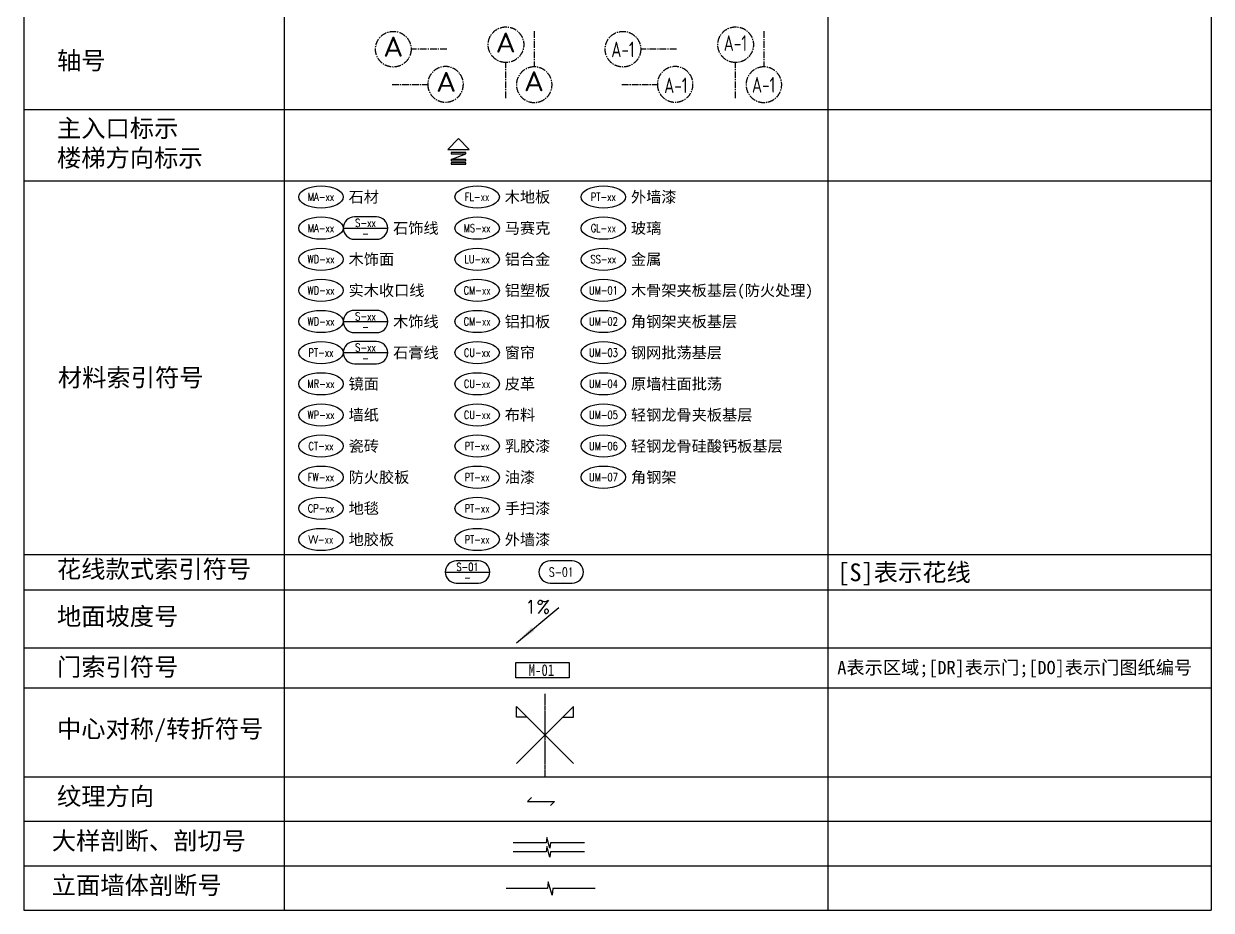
# Model space of a CAD drawing. Header units: millimetres. Extents: x -235126 to 312941, y -228449 to 114042.
# Drawn here: x -158968 to -154965, y 35428 to 38418 of the extents above; entities that cross this region are included whole.
import ezdxf
from ezdxf.enums import TextEntityAlignment as Align

# ---------------------------------------------------------------- set-up
doc = ezdxf.new("R2010")
doc.units = ezdxf.units.MM
doc.header["$LTSCALE"] = 800
doc.linetypes.add('CENTER2', pattern=[1.125, 0.75, -0.125, 0.125, -0.125])
doc.linetypes.add('PHANTOM2', pattern=[1.25, 0.625, -0.125, 0.125, -0.125, 0.125, -0.125])
doc.layers.add('AXIS', color=3, linetype='Continuous')
doc.layers.add('FC-地坪铺贴', color=8, linetype='Continuous')
doc.styles.add('HAN', font='romans', dxfattribs={"bigfont": 'hzdx.shx'})
doc.styles.add('HZDX', font='isocp3.shx', dxfattribs={"width": 0.8, "bigfont": 'hzdx.shx'})
doc.styles.add('ISO', font='ISOCP.shx', dxfattribs={"width": 0.75})
doc.styles.add('LINEDRAW', font='txt.shx', dxfattribs={"width": 0.7, "bigfont": '1.shx'})
doc.styles.add('TXT', font='txt.shx')
doc.styles.add('宋-ZY', font='')
doc.styles.add('繁线体', font='simhei.ttf')
doc.styles.add('黑体', font='simhei.ttf', dxfattribs={"width": 0.8})
doc.styles.get('宋-ZY').set_extended_font_data('SimSun')

# ---------------------------------------------------------------- blocks, each defined once
blk = doc.blocks.new('MH3.5')
at = {"color": 2}
blk.add_lwpolyline([(12, -1.75), (0, -1.75), (0, 1.75), (12, 1.75)], close=True, dxfattribs=at)
at = {"color": 4, "ltscale": 2, "style": 'HZDX', "width": 0.8}
blk.add_attdef('CH+2.400', text='', height=2.64, dxfattribs=at).set_placement((5.78, 0.01), align=Align.MIDDLE_CENTER)
blk = doc.blocks.new('MARK-IN')
for p, q in [((-120, -123), (0, 0)), ((0, 0), (120, -123)), ((-120, -123), (120, -123)), ((-83, -235), (83, -171))]:
    blk.add_line(p, q)
for points in [[(83, -171), (83, -156), (-83, -156), (-83, -171)], [(83, -250), (83, -235), (-83, -235), (-83, -250)], [(83, -289), (83, -273), (-83, -273), (-83, -289)]]:
    blk.add_lwpolyline(points, close=True)
blk = doc.blocks.new('A$C48007FC5')
at = {"color": 2}
blk.add_line((0, 0), (9.47, 7.93), dxfattribs=at)
blk.add_solid([(0, 0), (3.37, 3.45), (3.99, 2.71)], dxfattribs=at)
at = {"color": 7, "style": 'HAN'}
blk.add_text('1%', height=3, rotation=359.7652, dxfattribs=at).set_placement((1.87, 6.61))
blk = doc.blocks.new('MARK-S-2')
at = {"color": 0}
blk.add_lwpolyline([(7.5, 2.5), (2.5, 2.5, 1), (2.5, -2.5), (7.5, -2.5, 1)], format="xyb", close=True, dxfattribs=at)
at = {"color": 7, "style": 'LINEDRAW', "width": 0.75}
blk.add_attdef('S-01', text='', height=2, dxfattribs=at).set_placement((5, 0), align=Align.MIDDLE_CENTER)
blk = doc.blocks.new('MARK-S-1')
blk.add_line((0, 0), (10, 0))
at = {"color": 0}
blk.add_lwpolyline([(7.5, 2.5), (2.5, 2.5, 1), (2.5, -2.5), (7.5, -2.5, 1)], format="xyb", close=True, dxfattribs=at)
at = {"color": 7, "style": 'LINEDRAW', "width": 0.75}
for tag, p in [('S-01', (5, 1.15)), ('-', (5, -1.23))]:
    blk.add_attdef(tag, text='', height=1.8, dxfattribs=at).set_placement(p, align=Align.MIDDLE_CENTER)
blk = doc.blocks.new('MARK-ME-M1')
blk.add_ellipse((5, 0), major_axis=(5, 0), ratio=0.5)
at = {"color": 7, "style": '宋-ZY'}
blk.add_attdef('MA-XX', text='', height=1.88, dxfattribs=at).set_placement((5, 0), align=Align.MIDDLE_CENTER)
blk.add_attdef('材料', text='', height=2.5, dxfattribs=at).set_placement((11.2, 0), align=Align.MIDDLE_LEFT)
blk = doc.blocks.new('MARK-ME-M2')
blk.add_line((10, 0), (20, 0))
blk.add_lwpolyline([(17.5, 2.5), (12.5, 2.5, 1), (12.5, -2.5), (17.5, -2.5, 1)], format="xyb", close=True)
blk.add_ellipse((5, 0), major_axis=(5, 0), ratio=0.5)
at = {"color": 2, "style": 'TXT', "width": 0.75}
for tag, p in [('MA-XX', (5, 0)), ('S-01', (15, 1.15)), ('-', (15, -1.23))]:
    blk.add_attdef(tag, text='', height=1.8, dxfattribs=at).set_placement(p, align=Align.MIDDLE_CENTER)
at = {"color": 7, "style": '宋-ZY'}
blk.add_attdef('材料', text='', height=2.5, dxfattribs=at).set_placement((21.2, 0), align=Align.MIDDLE_LEFT)
blk = doc.blocks.new('ZHTHA1')
at = {"color": 8, "linetype": 'CENTER2', "ltscale": 0.0025}
blk.add_line((0, 0), (-8, 0), dxfattribs=at)
blk.add_ellipse((-12, 0), major_axis=(2.83, 2.83), ratio=1, start_param=5.497787, end_param=11.780972, dxfattribs=at)
at = {"color": 7, "style": 'ISO', "width": 1.25}
blk.add_attdef('A', text='', height=4.5, dxfattribs=at).set_placement((-12, -3.03), align=Align.BOTTOM_CENTER)

msp = doc.modelspace()

# ---------------------------------------------------------------- linework, layer by layer
for p, q in [((-158967.9, 40813.9), (-158967.9, 35428.4)), ((-158090, 40813.9), (-158090, 35428.4)), ((-156257.7, 40813.9), (-156257.7, 35428.4)), ((-154965.2, 40813.9), (-154965.2, 35428.4)), ((-158967.9, 38128.4), (-154965.2, 38128.4)), ((-158967.9, 38128.4), (-154965.2, 38128.4)), ((-158967.9, 37888.4), (-154965.2, 37888.4)), ((-158967.9, 37888.4), (-154965.2, 37888.4)), ((-158967.9, 36628.4), (-154965.2, 36628.4)), ((-158967.9, 36628.4), (-154965.2, 36628.4)), ((-158967.9, 36628.4), (-154965.2, 36628.4)), ((-158967.9, 36508.4), (-154965.2, 36508.4)), ((-158967.9, 36508.4), (-154965.2, 36508.4)), ((-158967.9, 36508.4), (-154965.2, 36508.4)), ((-158967.9, 36313.4), (-154965.2, 36313.4)), ((-158967.9, 36313.4), (-154965.2, 36313.4)), ((-158967.9, 36313.4), (-154965.2, 36313.4)), ((-158967.9, 36313.4), (-154965.2, 36313.4)), ((-158967.9, 36313.4), (-154965.2, 36313.4)), ((-158967.9, 36313.4), (-154965.2, 36313.4)), ((-158967.9, 36313.4), (-154965.2, 36313.4)), ((-158967.9, 36178.4), (-154965.2, 36178.4)), ((-158967.9, 35878.4), (-154965.2, 35878.4)), ((-158967.9, 35878.4), (-154965.2, 35878.4)), ((-158967.9, 35878.4), (-154965.2, 35878.4)), ((-158967.9, 35728.4), (-154965.2, 35728.4)), ((-158967.9, 35578.4), (-154965.2, 35578.4)), ((-158967.9, 35428.4), (-154965.2, 35428.4))]:
    msp.add_line(p, q)
at = {"color": 253, "linetype": 'PHANTOM2', "ltscale": 0.01}
msp.add_line((-157211.4, 36158.4), (-157211.4, 35878.9), dxfattribs=at)
msp.add_lwpolyline([(-157131.2, 37995.4, 0, 0, 0), (-156973.1, 37995.4, 18, 0, 0), (-156902.6, 37995.4, 0, 0, 0)], format="xyseb")
at = {"color": 2}
for points in [[(-157271.4, 36079.2), (-157307.4, 36079.2), (-157307.4, 36115.2), (-157115.4, 35923.2)], [(-157151.4, 36079.2), (-157115.4, 36079.2), (-157115.4, 36115.2), (-157307.4, 35923.2)]]:
    msp.add_lwpolyline(points, dxfattribs=at)
at = {"color": 7}
for points in [[(-157077.9, 35655.5), (-157192.4, 35655.5), (-157194.2, 35637.5), (-157205, 35673.5), (-157206.8, 35655.5), (-157318.1, 35655.5)], [(-157077.9, 35625.5), (-157192.4, 35625.5), (-157194.2, 35607.5), (-157205, 35643.5), (-157206.8, 35625.5), (-157318.1, 35625.5)], [(-157042, 35502.2), (-157185, 35502.2), (-157187.3, 35479.7), (-157200.8, 35524.7), (-157203, 35502.2), (-157342.1, 35502.2)]]:
    msp.add_lwpolyline(points, dxfattribs=at)
at = {"layer": 'FC-地坪铺贴', "color": 7}
msp.add_lwpolyline([(-157256.4, 35809.1), (-157270.3, 35795.4), (-157178.7, 35795.4), (-157192.5, 35781.7)], dxfattribs=at)

# ---------------------------------------------------------------- block references
for name, p, xscale, yscale, zscale in [('MARK-IN', (-157502.7, 38030.7), 0.3000000000065484, 0.3000000000065484, 0.3000000000065484), ('A$C48007FC5', (-157306.7, 36330), 15, 15, 15)]:
    msp.add_blockref(name, p, dxfattribs=dict(xscale=xscale, yscale=yscale, zscale=zscale))
ref = msp.add_blockref('MARK-ME-M1', (-158040.9, 37833.6), dxfattribs=dict(xscale=15, yscale=15, zscale=15))
ref.add_attrib('材料', '石材', dxfattribs={"color": 7, "height": 37.5, "style": '宋-ZY'}).set_placement((-157872.9, 37833.6), align=Align.MIDDLE_LEFT)
ref.add_attrib('MA-XX', 'MA-xx', dxfattribs={"color": 2, "height": 27, "style": 'TXT', "width": 0.75}).set_placement((-157965.9, 37833.6), align=Align.MIDDLE_CENTER)
ref = msp.add_blockref('MARK-ME-M1', (-157514.6, 37833.6), dxfattribs=dict(xscale=15, yscale=15, zscale=15))
ref.add_attrib('材料', '木地板', dxfattribs={"color": 7, "height": 37.5, "style": '宋-ZY'}).set_placement((-157346.6, 37833.6), align=Align.MIDDLE_LEFT)
ref.add_attrib('MA-XX', 'FL-xx', dxfattribs={"color": 2, "height": 27, "style": 'TXT', "width": 0.75}).set_placement((-157439.6, 37833.6), align=Align.MIDDLE_CENTER)
ref = msp.add_blockref('MARK-ME-M1', (-157089.1, 37833.6), dxfattribs=dict(xscale=15, yscale=15, zscale=15))
ref.add_attrib('材料', '外墙漆', dxfattribs={"color": 7, "height": 37.5, "style": '宋-ZY'}).set_placement((-156921.1, 37833.6), align=Align.MIDDLE_LEFT)
ref.add_attrib('MA-XX', 'PT-xx', dxfattribs={"color": 2, "height": 27, "style": 'TXT', "width": 0.75}).set_placement((-157014.1, 37833.6), align=Align.MIDDLE_CENTER)
at = {"xscale": 15, "yscale": 15, "zscale": 15}
for p, values in [((-158040.9, 37728.6), {'MA-XX': 'MA-xx', '-': '-', 'S-01': 'S-xx', '材料': '石饰线'}), ((-158040.9, 37413.6), {'MA-XX': 'WD-xx', '-': '-', 'S-01': 'S-xx', '材料': '木饰线'}), ((-158040.9, 37308.6), {'MA-XX': 'PT-xx', '-': '-', 'S-01': 'S-xx', '材料': '石膏线'})]:
    msp.add_blockref('MARK-ME-M2', p, dxfattribs=at).add_auto_attribs(values)
ref = msp.add_blockref('MARK-ME-M1', (-157514.6, 37728.6), dxfattribs=dict(xscale=15, yscale=15, zscale=15))
ref.add_attrib('材料', '马赛克', dxfattribs={"color": 7, "height": 37.5, "style": '宋-ZY'}).set_placement((-157346.6, 37728.6), align=Align.MIDDLE_LEFT)
ref.add_attrib('MA-XX', 'MS-xx', dxfattribs={"color": 2, "height": 27, "style": 'TXT', "width": 0.75}).set_placement((-157439.6, 37728.6), align=Align.MIDDLE_CENTER)
ref = msp.add_blockref('MARK-ME-M1', (-157089.1, 37728.6), dxfattribs=dict(xscale=15, yscale=15, zscale=15))
ref.add_attrib('材料', '玻璃', dxfattribs={"color": 7, "height": 37.5, "style": '宋-ZY'}).set_placement((-156921.1, 37728.6), align=Align.MIDDLE_LEFT)
ref.add_attrib('MA-XX', 'GL-xx', dxfattribs={"color": 2, "height": 27, "style": 'TXT', "width": 0.75}).set_placement((-157014.1, 37728.6), align=Align.MIDDLE_CENTER)
ref = msp.add_blockref('MARK-ME-M1', (-158040.9, 37623.6), dxfattribs=dict(xscale=15, yscale=15, zscale=15))
ref.add_attrib('材料', '木饰面', dxfattribs={"color": 7, "height": 37.5, "style": '宋-ZY'}).set_placement((-157872.9, 37623.6), align=Align.MIDDLE_LEFT)
ref.add_attrib('MA-XX', 'WD-xx', dxfattribs={"color": 2, "height": 27, "style": 'TXT', "width": 0.75}).set_placement((-157965.9, 37623.6), align=Align.MIDDLE_CENTER)
ref = msp.add_blockref('MARK-ME-M1', (-157514.6, 37623.6), dxfattribs=dict(xscale=15, yscale=15, zscale=15))
ref.add_attrib('材料', '铝合金', dxfattribs={"color": 7, "height": 37.5, "style": '宋-ZY'}).set_placement((-157346.6, 37623.6), align=Align.MIDDLE_LEFT)
ref.add_attrib('MA-XX', 'LU-xx', dxfattribs={"color": 2, "height": 27, "style": 'TXT', "width": 0.75}).set_placement((-157439.6, 37623.6), align=Align.MIDDLE_CENTER)
ref = msp.add_blockref('MARK-ME-M1', (-157089.1, 37623.6), dxfattribs=dict(xscale=15, yscale=15, zscale=15))
ref.add_attrib('材料', '金属', dxfattribs={"color": 7, "height": 37.5, "style": '宋-ZY'}).set_placement((-156921.1, 37623.6), align=Align.MIDDLE_LEFT)
ref.add_attrib('MA-XX', 'SS-xx', dxfattribs={"color": 2, "height": 27, "style": 'TXT', "width": 0.75}).set_placement((-157014.1, 37623.6), align=Align.MIDDLE_CENTER)
ref = msp.add_blockref('MARK-ME-M1', (-158040.9, 37518.6), dxfattribs=dict(xscale=15, yscale=15, zscale=15))
ref.add_attrib('材料', '实木收口线', dxfattribs={"color": 7, "height": 37.5, "style": '宋-ZY'}).set_placement((-157872.9, 37518.6), align=Align.MIDDLE_LEFT)
ref.add_attrib('MA-XX', 'WD-xx', dxfattribs={"color": 2, "height": 27, "style": 'TXT', "width": 0.75}).set_placement((-157965.9, 37518.6), align=Align.MIDDLE_CENTER)
ref = msp.add_blockref('MARK-ME-M1', (-157514.6, 37518.6), dxfattribs=dict(xscale=15, yscale=15, zscale=15))
ref.add_attrib('材料', '铝塑板', dxfattribs={"color": 7, "height": 37.5, "style": '宋-ZY'}).set_placement((-157346.6, 37518.6), align=Align.MIDDLE_LEFT)
ref.add_attrib('MA-XX', 'CM-xx', dxfattribs={"color": 2, "height": 27, "style": 'TXT', "width": 0.75}).set_placement((-157439.6, 37518.6), align=Align.MIDDLE_CENTER)
ref = msp.add_blockref('MARK-ME-M1', (-157089.1, 37518.6), dxfattribs=dict(xscale=15, yscale=15, zscale=15))
ref.add_attrib('材料', '木骨架夹板基层(防火处理)', dxfattribs={"color": 7, "height": 37.5, "style": '宋-ZY'}).set_placement((-156921.1, 37518.6), align=Align.MIDDLE_LEFT)
ref.add_attrib('MA-XX', 'UM-01', dxfattribs={"color": 2, "height": 27, "style": 'TXT', "width": 0.75}).set_placement((-157014.1, 37518.6), align=Align.MIDDLE_CENTER)
ref = msp.add_blockref('MARK-ME-M1', (-157514.6, 37413.6), dxfattribs=dict(xscale=15, yscale=15, zscale=15))
ref.add_attrib('材料', '铝扣板', dxfattribs={"color": 7, "height": 37.5, "style": '宋-ZY'}).set_placement((-157346.6, 37413.6), align=Align.MIDDLE_LEFT)
ref.add_attrib('MA-XX', 'CM-xx', dxfattribs={"color": 2, "height": 27, "style": 'TXT', "width": 0.75}).set_placement((-157439.6, 37413.6), align=Align.MIDDLE_CENTER)
ref = msp.add_blockref('MARK-ME-M1', (-157089.1, 37413.6), dxfattribs=dict(xscale=15, yscale=15, zscale=15))
ref.add_attrib('材料', '角钢架夹板基层', dxfattribs={"color": 7, "height": 37.5, "style": '宋-ZY'}).set_placement((-156921.1, 37413.6), align=Align.MIDDLE_LEFT)
ref.add_attrib('MA-XX', 'UM-02', dxfattribs={"color": 2, "height": 27, "style": 'TXT', "width": 0.75}).set_placement((-157014.1, 37413.6), align=Align.MIDDLE_CENTER)
ref = msp.add_blockref('MARK-ME-M1', (-157514.6, 37308.6), dxfattribs=dict(xscale=15, yscale=15, zscale=15))
ref.add_attrib('材料', '窗帘', dxfattribs={"color": 7, "height": 37.5, "style": '宋-ZY'}).set_placement((-157346.6, 37308.6), align=Align.MIDDLE_LEFT)
ref.add_attrib('MA-XX', 'CU-xx', dxfattribs={"color": 2, "height": 27, "style": 'TXT', "width": 0.75}).set_placement((-157439.6, 37308.6), align=Align.MIDDLE_CENTER)
ref = msp.add_blockref('MARK-ME-M1', (-157089.1, 37308.6), dxfattribs=dict(xscale=15, yscale=15, zscale=15))
ref.add_attrib('材料', '钢网批荡基层', dxfattribs={"color": 7, "height": 37.5, "style": '宋-ZY'}).set_placement((-156921.1, 37308.6), align=Align.MIDDLE_LEFT)
ref.add_attrib('MA-XX', 'UM-03', dxfattribs={"color": 2, "height": 27, "style": 'TXT', "width": 0.75}).set_placement((-157014.1, 37308.6), align=Align.MIDDLE_CENTER)
ref = msp.add_blockref('MARK-ME-M1', (-158040.9, 37203.6), dxfattribs=dict(xscale=15, yscale=15, zscale=15))
ref.add_attrib('材料', '镜面', dxfattribs={"color": 7, "height": 37.5, "style": '宋-ZY'}).set_placement((-157872.9, 37203.6), align=Align.MIDDLE_LEFT)
ref.add_attrib('MA-XX', 'MR-xx', dxfattribs={"color": 2, "height": 27, "style": 'TXT', "width": 0.75}).set_placement((-157965.9, 37203.6), align=Align.MIDDLE_CENTER)
ref = msp.add_blockref('MARK-ME-M1', (-157514.6, 37203.6), dxfattribs=dict(xscale=15, yscale=15, zscale=15))
ref.add_attrib('材料', '皮革', dxfattribs={"color": 7, "height": 37.5, "style": '宋-ZY'}).set_placement((-157346.6, 37203.6), align=Align.MIDDLE_LEFT)
ref.add_attrib('MA-XX', 'CU-xx', dxfattribs={"color": 2, "height": 27, "style": 'TXT', "width": 0.75}).set_placement((-157439.6, 37203.6), align=Align.MIDDLE_CENTER)
ref = msp.add_blockref('MARK-ME-M1', (-157089.1, 37203.6), dxfattribs=dict(xscale=15, yscale=15, zscale=15))
ref.add_attrib('材料', '原墙柱面批荡', dxfattribs={"color": 7, "height": 37.5, "style": '宋-ZY'}).set_placement((-156921.1, 37203.6), align=Align.MIDDLE_LEFT)
ref.add_attrib('MA-XX', 'UM-04', dxfattribs={"color": 2, "height": 27, "style": 'TXT', "width": 0.75}).set_placement((-157014.1, 37203.6), align=Align.MIDDLE_CENTER)
ref = msp.add_blockref('MARK-ME-M1', (-158040.9, 37098.6), dxfattribs=dict(xscale=15, yscale=15, zscale=15))
ref.add_attrib('材料', '墙纸', dxfattribs={"color": 7, "height": 37.5, "style": '宋-ZY'}).set_placement((-157872.9, 37098.6), align=Align.MIDDLE_LEFT)
ref.add_attrib('MA-XX', 'WP-xx', dxfattribs={"color": 2, "height": 27, "style": 'TXT', "width": 0.75}).set_placement((-157965.9, 37098.6), align=Align.MIDDLE_CENTER)
ref = msp.add_blockref('MARK-ME-M1', (-157514.5, 37098.6), dxfattribs=dict(xscale=15, yscale=15, zscale=15))
ref.add_attrib('材料', '布料', dxfattribs={"color": 7, "height": 37.5, "style": '宋-ZY'}).set_placement((-157346.5, 37098.6), align=Align.MIDDLE_LEFT)
ref.add_attrib('MA-XX', 'CU-xx', dxfattribs={"color": 2, "height": 27, "style": 'TXT', "width": 0.75}).set_placement((-157439.5, 37098.6), align=Align.MIDDLE_CENTER)
ref = msp.add_blockref('MARK-ME-M1', (-157089.1, 37098.6), dxfattribs=dict(xscale=15, yscale=15, zscale=15))
ref.add_attrib('材料', '轻钢龙骨夹板基层', dxfattribs={"color": 7, "height": 37.5, "style": '宋-ZY'}).set_placement((-156921.1, 37098.6), align=Align.MIDDLE_LEFT)
ref.add_attrib('MA-XX', 'UM-05', dxfattribs={"color": 2, "height": 27, "style": 'TXT', "width": 0.75}).set_placement((-157014.1, 37098.6), align=Align.MIDDLE_CENTER)
ref = msp.add_blockref('MARK-ME-M1', (-158040.9, 36993.6), dxfattribs=dict(xscale=15, yscale=15, zscale=15))
ref.add_attrib('材料', '瓷砖', dxfattribs={"color": 7, "height": 37.5, "style": '宋-ZY'}).set_placement((-157872.9, 36993.6), align=Align.MIDDLE_LEFT)
ref.add_attrib('MA-XX', 'CT-xx', dxfattribs={"color": 2, "height": 27, "style": 'TXT', "width": 0.75}).set_placement((-157965.9, 36993.6), align=Align.MIDDLE_CENTER)
ref = msp.add_blockref('MARK-ME-M1', (-157514.6, 36993.6), dxfattribs=dict(xscale=15, yscale=15, zscale=15))
ref.add_attrib('材料', '乳胶漆', dxfattribs={"color": 7, "height": 37.5, "style": '宋-ZY'}).set_placement((-157346.6, 36993.6), align=Align.MIDDLE_LEFT)
ref.add_attrib('MA-XX', 'PT-xx', dxfattribs={"color": 2, "height": 27, "style": 'TXT', "width": 0.75}).set_placement((-157439.6, 36993.6), align=Align.MIDDLE_CENTER)
ref = msp.add_blockref('MARK-ME-M1', (-157089.1, 36993.6), dxfattribs=dict(xscale=15, yscale=15, zscale=15))
ref.add_attrib('材料', '轻钢龙骨硅酸钙板基层', dxfattribs={"color": 7, "height": 37.5, "style": '宋-ZY'}).set_placement((-156921.1, 36993.6), align=Align.MIDDLE_LEFT)
ref.add_attrib('MA-XX', 'UM-06', dxfattribs={"color": 2, "height": 27, "style": 'TXT', "width": 0.75}).set_placement((-157014.1, 36993.6), align=Align.MIDDLE_CENTER)
ref = msp.add_blockref('MARK-ME-M1', (-158040.9, 36888.6), dxfattribs=dict(xscale=15, yscale=15, zscale=15))
ref.add_attrib('材料', '防火胶板', dxfattribs={"color": 7, "height": 37.5, "style": '宋-ZY'}).set_placement((-157872.9, 36888.6), align=Align.MIDDLE_LEFT)
ref.add_attrib('MA-XX', 'FW-xx', dxfattribs={"color": 2, "height": 27, "style": 'TXT', "width": 0.75}).set_placement((-157965.9, 36888.6), align=Align.MIDDLE_CENTER)
ref = msp.add_blockref('MARK-ME-M1', (-157514.6, 36888.6), dxfattribs=dict(xscale=15, yscale=15, zscale=15))
ref.add_attrib('材料', '油漆', dxfattribs={"color": 7, "height": 37.5, "style": '宋-ZY'}).set_placement((-157346.6, 36888.6), align=Align.MIDDLE_LEFT)
ref.add_attrib('MA-XX', 'PT-xx', dxfattribs={"color": 2, "height": 27, "style": 'TXT', "width": 0.75}).set_placement((-157439.6, 36888.6), align=Align.MIDDLE_CENTER)
ref = msp.add_blockref('MARK-ME-M1', (-157089.1, 36888.6), dxfattribs=dict(xscale=15, yscale=15, zscale=15))
ref.add_attrib('材料', '角钢架', dxfattribs={"color": 7, "height": 37.5, "style": '宋-ZY'}).set_placement((-156921.1, 36888.6), align=Align.MIDDLE_LEFT)
ref.add_attrib('MA-XX', 'UM-07', dxfattribs={"color": 2, "height": 27, "style": 'TXT', "width": 0.75}).set_placement((-157014.1, 36888.6), align=Align.MIDDLE_CENTER)
ref = msp.add_blockref('MARK-ME-M1', (-158040.9, 36783.6), dxfattribs=dict(xscale=15, yscale=15, zscale=15))
ref.add_attrib('材料', '地毯', dxfattribs={"color": 7, "height": 37.5, "style": '宋-ZY'}).set_placement((-157872.9, 36783.6), align=Align.MIDDLE_LEFT)
ref.add_attrib('MA-XX', 'CP-xx', dxfattribs={"color": 2, "height": 27, "style": 'TXT', "width": 0.75}).set_placement((-157965.9, 36783.6), align=Align.MIDDLE_CENTER)
ref = msp.add_blockref('MARK-ME-M1', (-157514.6, 36783.6), dxfattribs=dict(xscale=15, yscale=15, zscale=15))
ref.add_attrib('材料', '手扫漆', dxfattribs={"color": 7, "height": 37.5, "style": '宋-ZY'}).set_placement((-157346.6, 36783.6), align=Align.MIDDLE_LEFT)
ref.add_attrib('MA-XX', 'PT-xx', dxfattribs={"color": 2, "height": 27, "style": 'TXT', "width": 0.75}).set_placement((-157439.6, 36783.6), align=Align.MIDDLE_CENTER)
ref = msp.add_blockref('MARK-ME-M1', (-158040.9, 36678.6), dxfattribs=dict(xscale=15, yscale=15, zscale=15))
ref.add_attrib('材料', '地胶板', dxfattribs={"color": 7, "height": 37.5, "style": '宋-ZY'}).set_placement((-157872.9, 36678.6), align=Align.MIDDLE_LEFT)
ref.add_attrib('MA-XX', 'VV-xx', dxfattribs={"color": 2, "height": 27, "style": 'TXT', "width": 0.75}).set_placement((-157965.9, 36678.6), align=Align.MIDDLE_CENTER)
ref = msp.add_blockref('MARK-ME-M1', (-157514.6, 36678.6), dxfattribs=dict(xscale=15, yscale=15, zscale=15))
ref.add_attrib('材料', '外墙漆', dxfattribs={"color": 7, "height": 37.5, "style": '宋-ZY'}).set_placement((-157346.6, 36678.6), align=Align.MIDDLE_LEFT)
ref.add_attrib('MA-XX', 'PT-xx', dxfattribs={"color": 2, "height": 27, "style": 'TXT', "width": 0.75}).set_placement((-157439.6, 36678.6), align=Align.MIDDLE_CENTER)
ref = msp.add_blockref('MARK-S-1', (-157547.3, 36568.7), dxfattribs=dict(xscale=15, yscale=15, zscale=15))
ref.add_attrib('-', '-', dxfattribs={"color": 2, "height": 27, "style": 'LINEDRAW', "width": 0.75}).set_placement((-157472.3, 36550.2), align=Align.MIDDLE_CENTER)
ref.add_attrib('S-01', 'S-01', dxfattribs={"color": 2, "height": 27, "style": 'TXT', "width": 0.75}).set_placement((-157472.3, 36585.9), align=Align.MIDDLE_CENTER)
ref = msp.add_blockref('MARK-S-2', (-157231.4, 36568.7), dxfattribs=dict(xscale=15, yscale=15, zscale=15))
ref.add_attrib('S-01', 'S-01', dxfattribs={"color": 2, "height": 30, "style": 'TXT', "width": 0.75}).set_placement((-157156.4, 36568.7), align=Align.MIDDLE_CENTER)
ref = msp.add_blockref('MH3.5', (-157309.5, 36238), dxfattribs=dict(xscale=15, yscale=15, zscale=15))
ref.add_attrib('CH+2.400', 'M-01', dxfattribs={"ltscale": 2, "height": 39.6, "style": '黑体', "width": 0.8}).set_placement((-157222.9, 36238.1), align=Align.MIDDLE_CENTER)
at = {"layer": 'AXIS'}
ref = msp.add_blockref('ZHTHA1', (-157542.3, 38331.9), dxfattribs=dict(at, xscale=15, yscale=15, zscale=15))
ref.add_attrib('A', 'A', dxfattribs={"layer": '0', "color": 2, "height": 67.5, "style": 'ISO', "width": 1.25}).set_placement((-157722.3, 38286.5), align=Align.BOTTOM_CENTER)
ref = msp.add_blockref('ZHTHA1', (-157342.5, 38167.1), dxfattribs=dict(at, xscale=15, yscale=15, zscale=15, rotation=269.9999999993746))
ref.add_attrib('A', 'A', dxfattribs={"layer": '0', "color": 2, "height": 67.5, "style": 'ISO', "width": 1.25}).set_placement((-157343.4, 38300.4), align=Align.BOTTOM_CENTER)
ref = msp.add_blockref('ZHTHA1', (-157247.2, 38392.2), dxfattribs=dict(at, xscale=-15, yscale=15, zscale=15, rotation=270.0000000009901))
ref.add_attrib('A', 'A', dxfattribs={"layer": '0', "color": 2, "height": 67.5, "style": 'ISO', "width": 1.25}).set_placement((-157248.1, 38169.8), align=Align.BOTTOM_CENTER)
ref = msp.add_blockref('ZHTHA1', (-156768.2, 38331.9), dxfattribs=dict(at, xscale=15, yscale=15, zscale=15))
ref.add_attrib('A', 'A-1', dxfattribs={"layer": '0', "color": 2, "height": 52.5, "style": 'ISO', "width": 0.8}).set_placement((-156948.2, 38289.2), align=Align.BOTTOM_CENTER)
ref = msp.add_blockref('ZHTHA1', (-156568.4, 38167.1), dxfattribs=dict(at, xscale=15, yscale=15, zscale=15, rotation=269.9999999993746))
ref.add_attrib('A', 'A-1', dxfattribs={"layer": '0', "color": 2, "height": 52.5, "style": 'ISO', "width": 0.8}).set_placement((-156569.3, 38310.4), align=Align.BOTTOM_CENTER)
ref = msp.add_blockref('ZHTHA1', (-156473.1, 38392.2), dxfattribs=dict(at, xscale=-15, yscale=15, zscale=15, rotation=270.0000000009901))
ref.add_attrib('A', 'A-1', dxfattribs={"layer": '0', "color": 2, "height": 52.5, "style": 'ISO', "width": 0.8}).set_placement((-156474, 38169.8), align=Align.BOTTOM_CENTER)
ref = msp.add_blockref('ZHTHA1', (-157726.2, 38213.3), dxfattribs=dict(at, xscale=-15, yscale=15, zscale=15))
ref.add_attrib('A', 'A', dxfattribs={"layer": '0', "color": 2, "height": 67.5, "rotation": 0, "style": 'ISO', "width": 1.25}).set_placement((-157544, 38167.9), align=Align.BOTTOM_CENTER)
ref = msp.add_blockref('ZHTHA1', (-156952.1, 38213.3), dxfattribs=dict(at, xscale=-15, yscale=15, zscale=15))
ref.add_attrib('A', 'A-1', dxfattribs={"layer": '0', "color": 2, "height": 52.5, "style": 'ISO', "width": 0.8}).set_placement((-156769.9, 38167.9), align=Align.BOTTOM_CENTER)

# ---------------------------------------------------------------- texts
at = {"attachment_point": 4, "style": '繁线体'}
for s, insert, char_height in [('轴号', (-158856, 38290.4), 60), ('主入口标示\\P楼梯方向标示', (-158856, 38012.1), 60), ('材料索引符号', (-158853, 37221.4), 60), ('花线款式索引符号', (-158856, 36575.6), 60), ('[S]表示花线', (-156225.5, 36560.9), 60), ('地面坡度号', (-158856, 36416.2), 60), ('门索引符号', (-158856, 36245.4), 60), ('A表示区域;[DR]表示门;[DO]表示门图纸编号', (-156225.5, 36241.1), 45), ('中心对称/转折符号', (-158856, 36033.1), 60), ('纹理方向', (-158856, 35809.3), 60), ('大样剖断、剖切号', (-158873.5, 35659.3), 60), ('立面墙体剖断号', (-158873.5, 35509.3), 60)]:
    msp.add_mtext(s, dxfattribs=dict(at, insert=insert, char_height=char_height))

doc.saveas('drawing.dxf')
